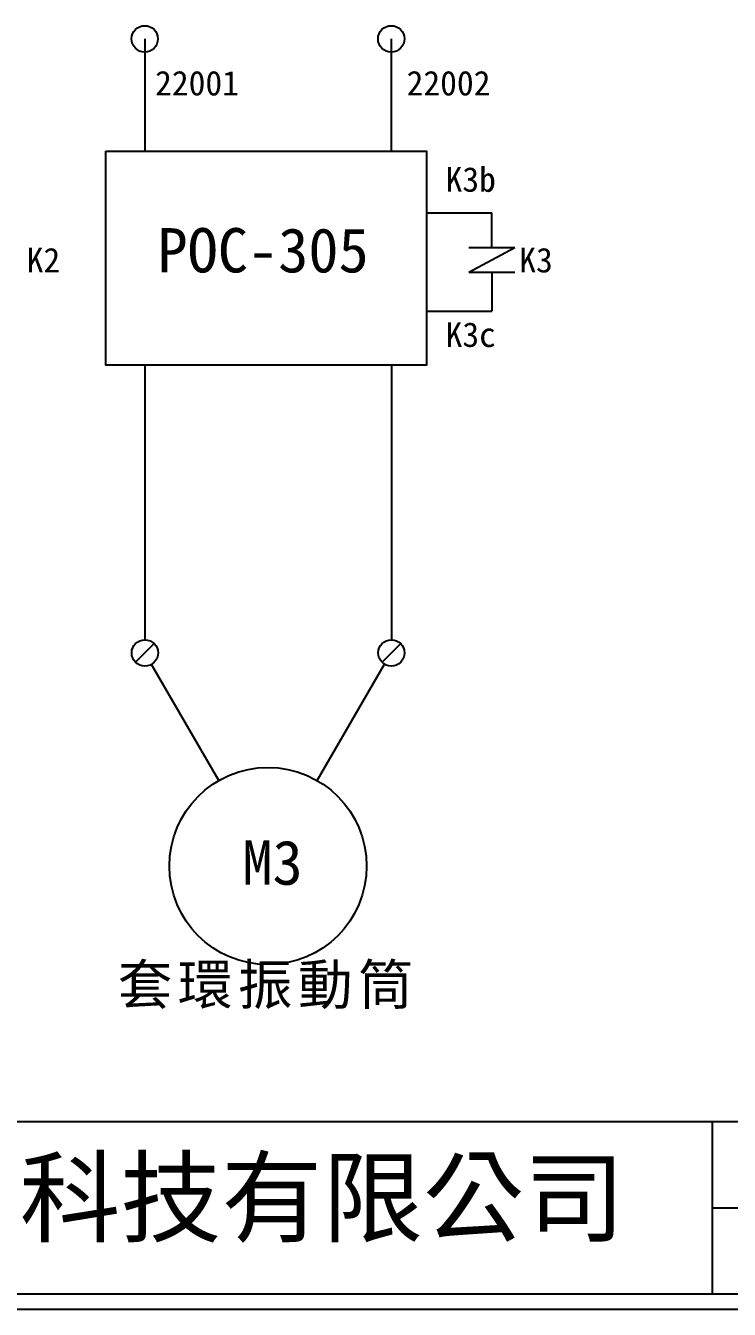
# Model space of a CAD drawing. Extents: x 10 to 297, y 3 to 207.
# Drawn here: x 90 to 147.1, y 3 to 107.2 of the extents above; entities that cross this region are included whole.
import ezdxf

# ---------------------------------------------------------------- set-up
doc = ezdxf.new("R2010")
doc.units = 0
doc.layers.get('0').update_dxf_attribs({"linetype": 'CONTINUOUS'})
doc.layers.add('圖框層', color=7, linetype='CONTINUOUS')
doc.layers.add('標尺寸層', color=3, linetype='CONTINUOUS')
doc.styles.add('STSL', font='kaiu.ttf')
doc.styles.add('標楷體', font='kaiu.ttf')

msp = doc.modelspace()

# ---------------------------------------------------------------- linework, layer by layer
at = {"color": 0}
for p, q in [((99.67, 106.14), (99.67, 100.28)), ((119.67, 106.14), (119.67, 100.28)), ((99.67, 104.56), (99.67, 97.03)), ((119.67, 104.56), (119.67, 97.03)), ((99.68, 79.65), (99.68, 57.36)), ((119.68, 79.65), (119.68, 57.36)), ((100.44, 57.05), (98.93, 55.53)), ((120.44, 57.05), (118.93, 55.53)), ((105.67, 45.92), (100.22, 55.36)), ((113.67, 45.92), (119.13, 55.37))]:
    msp.add_line(p, q, dxfattribs=at)
for centre, radius in [((99.67, 106.14), 1.07), ((119.67, 106.14), 1.07), ((99.68, 56.29), 1.07), ((119.68, 56.29), 1.07), ((109.67, 38.99), 8)]:
    msp.add_circle(centre, radius, dxfattribs=at)
at = {"layer": '圖框層', "color": 0}
for p, q in [((11.25, 18.25), (295.75, 18.25)), ((145.75, 4.25), (145.75, 18.25)), ((145.75, 11.25), (295.75, 11.25)), ((11.25, 4.25), (295.75, 4.25)), ((10, 3), (297, 3))]:
    msp.add_line(p, q, dxfattribs=at)
at = {"layer": '標尺寸層', "color": 0}
msp.add_line((99.67, 106.14), (99.67, 100.28), dxfattribs=at)
at = {"layer": '標尺寸層', "color": 7}
for p, q in [((122.52, 92.03), (127.83, 92.03)), ((127.83, 89.2), (127.83, 92.03)), ((125.96, 89.2), (129.7, 89.2)), ((125.96, 87.2), (129.7, 89.2)), ((125.96, 87.2), (129.7, 87.2)), ((127.83, 87.2), (127.83, 84.03)), ((122.52, 84.03), (127.83, 84.03))]:
    msp.add_line(p, q, dxfattribs=at)
at = {"layer": '標尺寸層', "color": 0}
msp.add_lwpolyline([(96.52, 97.03), (122.52, 97.03), (122.52, 79.65), (96.52, 79.65)], close=True, dxfattribs=at)

# ---------------------------------------------------------------- texts
at = {"color": 0, "insert": (109.67, 30.99), "char_height": 3.25, "width": 24.1454, "attachment_point": 2, "style": '標楷體'}
msp.add_mtext('{\\T1.1;套環振動筒}', dxfattribs=at)
at = {"layer": '圖框層', "color": 0, "style": 'STSL'}
for s, height, p in [('22001', 2, (100.51, 101.55)), ('22002', 2, (120.92, 101.55)), ('K3b', 2, (124.08, 93.73)), ('POC-305', 3.6, (100.7, 87.18)), ('K2', 2, (90.09, 87.18)), ('K3', 2, (130.06, 87.18)), ('K3c', 2, (124.08, 81.13)), ('M3', 3.6, (107.59, 37.47)), ('泓陞自動化科技有限公司', 6, (48.6, 9.08))]:
    msp.add_text(s, height=height, dxfattribs=at).set_placement(p)

doc.saveas('drawing.dxf')
